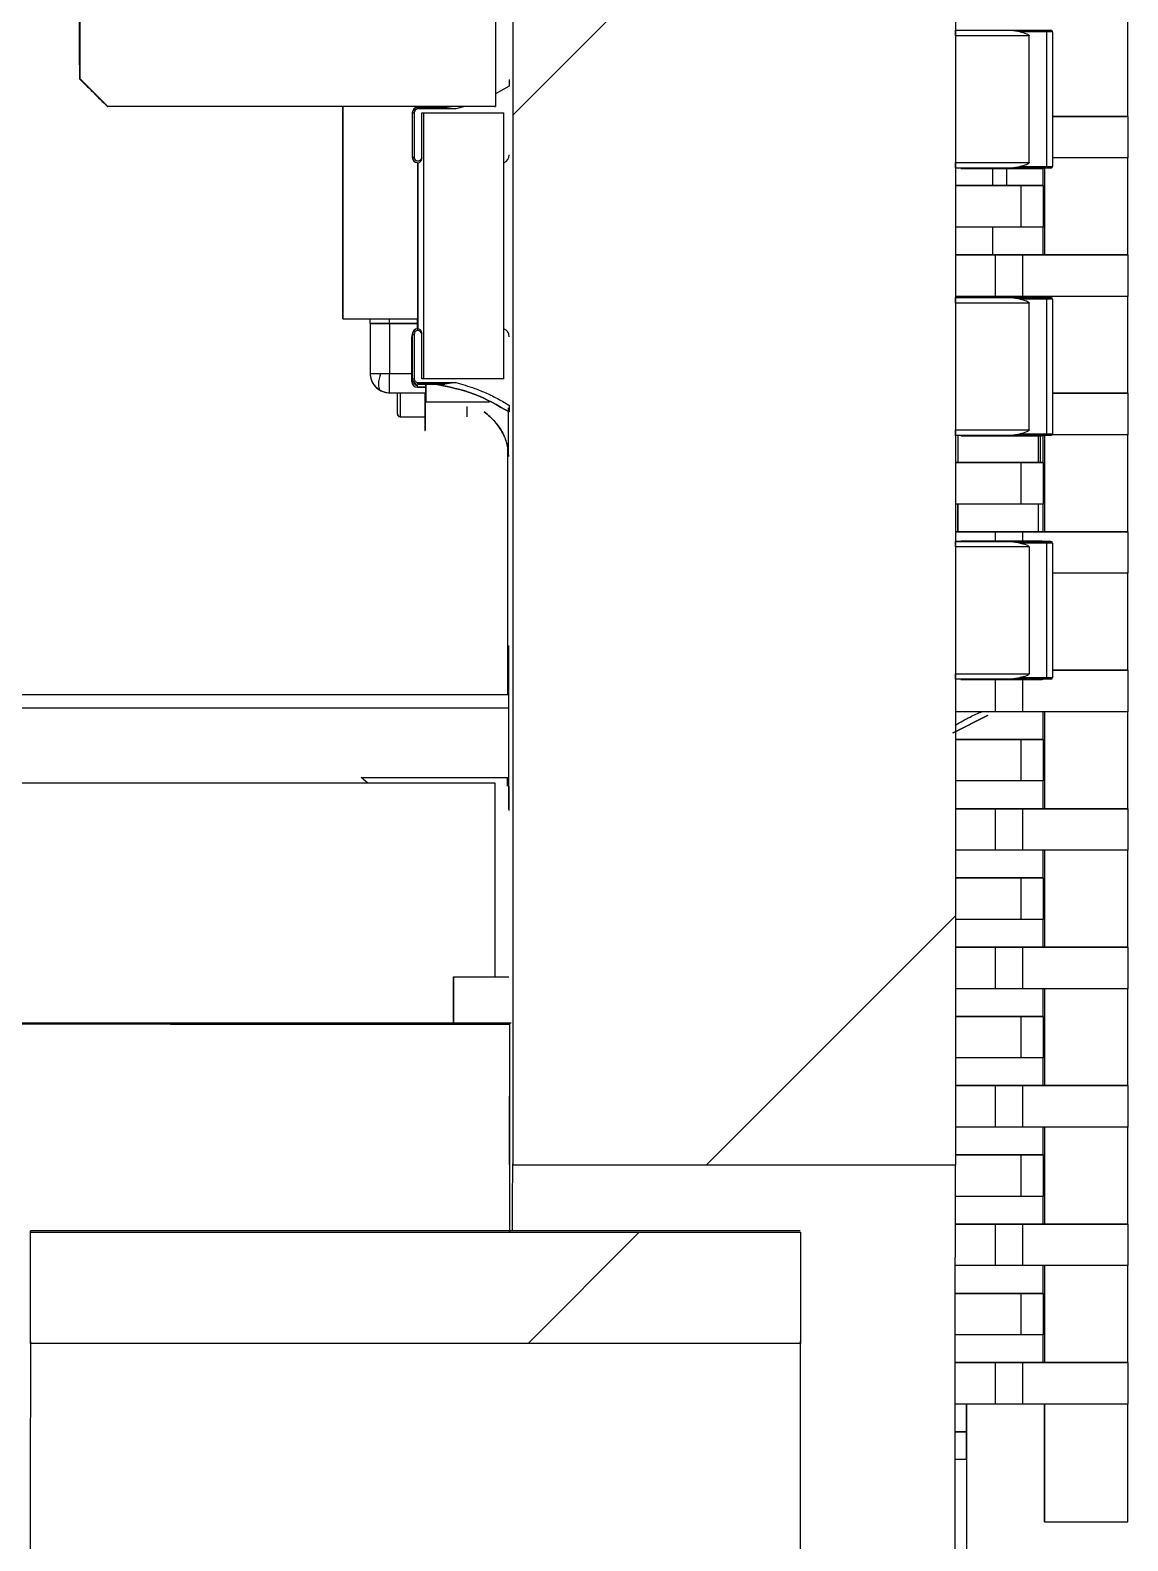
# Model space of a CAD drawing. Header units: millimetres. Extents: x -1 to 366, y 0 to 340.
# Drawn here: x 152.03 to 155.99, y 247.76 to 253.22 of the extents above; entities that cross this region are included whole.
import ezdxf

# ---------------------------------------------------------------- set-up
doc = ezdxf.new("R2010")
doc.units = ezdxf.units.MM
pattern_1 = [(45, (-418.589, -72.4933), (-2.245064, 2.245064), [])]

msp = doc.modelspace()

# ---------------------------------------------------------------- hatches: boundary and pattern name
at = {"linetype": 'Continuous', "lineweight": 18}
h = msp.add_hatch(dxfattribs=at)
h.set_pattern_fill('ANSI31', style=0)
h.set_pattern_definition(pattern_1)
edge = h.paths.add_edge_path(flags=0)
edge.add_line((155.3696, 249.1175), (155.3696, 265.6272))
edge.add_ellipse((-0.1292, 267.3724), major_axis=(-2090.9818, 0), ratio=0.000836927, start_angle=94.2208639, end_angle=94.2648177, ccw=False)
edge.add_line((153.7699, 265.6271), (153.7699, 249.1176))
edge.add_ellipse((-0.1292, 247.3724), major_axis=(-2090.9818, 0), ratio=0.000836927, start_angle=265.7351823, end_angle=265.7791361, ccw=False)
h = msp.add_hatch(dxfattribs=at)
h.set_pattern_fill('ANSI31', style=0)
h.set_pattern_definition(pattern_1)
h.paths.add_polyline_path([(153.7071, 261.8406), (152.3071, 261.8406), (152.2071, 261.7406), (152.2071, 261.3406), (153.4071, 261.3406), (153.4071, 260.1406), (152.2071, 260.1406), (152.2071, 254.6406), (153.4071, 254.6406), (153.4071, 253.4406), (152.2071, 253.4406), (152.2071, 253.0406), (152.3071, 252.9406), (153.7071, 252.9406)], flags=0)
h = msp.add_hatch(dxfattribs=at)
h.set_pattern_fill('ANSI31', style=0)
h.set_pattern_definition(pattern_1)
edge = h.paths.add_edge_path(flags=0)
edge.add_line((152.028, 248.8756), (152.028, 248.474))
edge.add_spline(control_points=[(152.028, 248.474), (152.3081, 248.4739), (152.5882, 248.4739), (152.8683, 248.4739), (153.1484, 248.4739), (153.4286, 248.4738), (153.7087, 248.4738), (154.0754, 248.4738), (154.442, 248.4737), (154.8087, 248.4737)], knot_values=[0, 0, 0, 0, 0.00084, 0.00084, 0.00084, 0.001681, 0.001681, 0.001681, 0.002781, 0.002781, 0.002781, 0.002781], weights=[1, 1, 1, 1, 1, 1, 1, 1, 1, 1], degree=3, periodic=0)
edge.add_line((154.8087, 248.4737), (154.8087, 248.8754))
edge.add_spline(control_points=[(154.8087, 248.8754), (154.3818, 248.8755), (153.9549, 248.8755), (153.528, 248.8755), (153.278, 248.8755), (153.028, 248.8756), (152.778, 248.8756), (152.528, 248.8756), (152.278, 248.8756), (152.028, 248.8756)], knot_values=[0, 0, 0, 0, 0.001281, 0.001281, 0.001281, 0.002031, 0.002031, 0.002031, 0.002781, 0.002781, 0.002781, 0.002781], weights=[1, 1, 1, 1, 1, 1, 1, 1, 1, 1], degree=3, periodic=0)
h = msp.add_hatch(dxfattribs=at)
h.set_pattern_fill('ANSI31', style=0)
h.set_pattern_definition(pattern_1)
edge = h.paths.add_edge_path(flags=0)
edge.add_line((242.6483, 229.8011), (242.6574, 230.8011))
edge.add_arc((241.6575, 230.8102), 1, 359.4791, 449.4791)
edge.add_line((241.6665, 231.8101), (161.3305, 232.5405))
edge.add_arc((161.4214, 242.54), 10, 209.47532, 269.47914, ccw=False)
edge.add_line((152.7157, 237.6196), (142.9149, 237.6196))
edge.add_arc((142.9149, 247.6196), 10, 237.60016, 270, ccw=False)
edge.add_line((137.5566, 239.1763), (131.5378, 242.9959))
edge.add_arc((136.896, 251.4392), 10, 201.98008, 237.60016, ccw=False)
edge.add_arc((126.6956, 247.3221), 1, 21.9801, 90)
edge.add_line((126.6956, 248.3221), (126.135, 248.3221))
edge.add_arc((126.135, 247.3221), 1, 90, 180)
edge.add_line((125.135, 247.3221), (125.135, 244.0592))
edge.add_line((125.135, 244.0592), (152.6157, 226.6196))
edge.add_line((152.6157, 226.6196), (152.643, 229.6193))
edge.add_line((152.643, 229.6193), (241.6393, 228.8102))
edge.add_arc((241.6484, 229.8102), 1, 269.4791, 359.4791)

# ---------------------------------------------------------------- linework, layer by layer
at = {"color": 7, "linetype": 'Continuous', "lineweight": 25}
for p, q in [((153.7699, 265.6271), (153.7699, 249.1176)), ((155.3696, 265.6272), (155.3696, 249.1175)), ((153.7071, 261.8406), (153.7071, 252.9406)), ((152.2049, 253.0906), (152.2049, 253.4656)), ((152.2071, 253.0406), (152.2071, 253.4406)), ((155.9912, 252.9046), (155.9912, 253.2546)), ((155.6018, 253.2096), (155.5631, 253.2156)), ((155.5631, 253.2156), (155.6995, 253.2156)), ((155.6995, 253.2096), (155.6018, 253.2096)), ((155.6995, 253.2156), (155.7135, 253.2156)), ((155.6995, 252.7236), (155.6995, 253.2096)), ((155.7195, 253.2096), (155.6995, 253.2096)), ((155.7195, 253.2096), (155.7195, 252.7236)), ((155.6357, 252.7376), (155.6357, 253.1956)), ((152.2049, 253.0406), (152.2071, 253.0406)), ((152.2071, 253.0406), (152.3071, 252.9406)), ((153.7573, 253.0135), (153.7071, 252.9858)), ((153.4051, 252.9406), (152.3051, 252.9406)), ((152.3051, 252.9406), (152.3071, 252.9406)), ((153.7071, 252.9406), (152.3071, 252.9406)), ((153.1559, 252.9406), (153.1559, 252.1735)), ((153.1566, 252.1735), (153.1566, 252.9406)), ((153.7051, 252.9406), (153.4051, 252.9406)), ((153.4051, 252.9406), (153.4051, 252.9406)), ((153.4269, 252.9373), (153.4273, 252.9373)), ((153.4273, 252.9373), (153.525, 252.9373)), ((153.5637, 252.9313), (153.4273, 252.9313)), ((153.4566, 252.9373), (153.4566, 252.9406)), ((153.4566, 252.9373), (153.4566, 252.9406)), ((153.525, 252.9373), (153.5637, 252.9313)), ((153.5963, 252.9406), (153.5637, 252.9313)), ((153.7051, 252.9406), (153.7071, 252.9406)), ((153.4069, 252.9173), (153.4069, 252.7573)), ((153.4073, 252.9173), (153.4069, 252.9173)), ((153.4073, 252.7573), (153.4073, 252.9173)), ((153.4073, 252.9173), (153.4133, 252.9173)), ((153.4133, 252.9173), (153.4133, 252.7573)), ((153.441, 252.7546), (153.441, 252.9173)), ((153.441, 252.9173), (153.4473, 252.9173)), ((153.4473, 252.9173), (153.4473, 251.9573)), ((153.4473, 252.9173), (153.7373, 252.9173)), ((153.7373, 251.9573), (153.7373, 252.9173)), ((155.9914, 252.9046), (155.7195, 252.9046)), ((155.7195, 252.9046), (155.9913, 252.9046)), ((155.9914, 252.9046), (155.9913, 252.9046)), ((155.9914, 252.9046), (155.9914, 252.7546)), ((153.4069, 252.7573), (153.4073, 252.7573)), ((153.4073, 252.7573), (153.4133, 252.7573)), ((153.4269, 252.7373), (153.4269, 252.7373)), ((153.4273, 252.7373), (153.4269, 252.7373)), ((153.4269, 252.7373), (153.4269, 252.1373)), ((153.4273, 252.7373), (153.4273, 252.7373)), ((153.4273, 252.1373), (153.4273, 252.7373)), ((155.3895, 252.7166), (155.3887, 252.7166)), ((155.3895, 252.7166), (155.6795, 252.7166)), ((155.504, 252.6546), (155.504, 252.7166)), ((155.5529, 252.7166), (155.5529, 252.6546)), ((155.5543, 252.6546), (155.5543, 252.7166)), ((155.5631, 252.7176), (155.6018, 252.7236)), ((155.6995, 252.7176), (155.5631, 252.7176)), ((155.6018, 252.7236), (155.6995, 252.7236)), ((155.6851, 252.7174), (155.6851, 252.6546)), ((155.7128, 252.7176), (155.6857, 252.7176)), ((155.6912, 252.7176), (155.6912, 252.4046)), ((155.6995, 252.7236), (155.7195, 252.7236)), ((155.7135, 252.7176), (155.6995, 252.7176)), ((155.9914, 252.7546), (155.7195, 252.7546)), ((155.9912, 252.4046), (155.9912, 252.7546)), ((155.6053, 252.6546), (155.3696, 252.6546)), ((155.3696, 252.6546), (155.5046, 252.6546)), ((155.5046, 252.6546), (155.505, 252.6546)), ((155.505, 252.6546), (155.6051, 252.6546)), ((155.6051, 252.6546), (155.6851, 252.6546)), ((155.6053, 252.6546), (155.6053, 252.5046)), ((155.6853, 252.6546), (155.6053, 252.6546)), ((155.6851, 252.6546), (155.6853, 252.6546)), ((155.6853, 252.6546), (155.6853, 252.5046)), ((155.6053, 252.5046), (155.3696, 252.5046)), ((155.504, 252.4046), (155.504, 252.5046)), ((155.6853, 252.5046), (155.6053, 252.5046)), ((155.6851, 252.5046), (155.6851, 252.4046)), ((155.5119, 252.4046), (155.3696, 252.4046)), ((155.3696, 252.4046), (155.6113, 252.4046)), ((155.6114, 252.4046), (155.5115, 252.4046)), ((155.5115, 252.4046), (155.5119, 252.4046)), ((155.5119, 252.4046), (155.5119, 252.2546)), ((155.6113, 252.4046), (155.9913, 252.4046)), ((155.9914, 252.4046), (155.6114, 252.4046)), ((155.6114, 252.4046), (155.6114, 252.2546)), ((155.9914, 252.4046), (155.9913, 252.4046)), ((155.9914, 252.4046), (155.9914, 252.2546)), ((155.5119, 252.2546), (155.3696, 252.2546)), ((155.3893, 252.2504), (155.3696, 252.2504)), ((155.3893, 252.2514), (155.3887, 252.2514)), ((155.3887, 252.2514), (155.6787, 252.2514)), ((155.3887, 252.2504), (155.3887, 252.2514)), ((155.3893, 252.2504), (155.3893, 252.2514)), ((155.3898, 252.2514), (155.3893, 252.2514)), ((155.3898, 252.2504), (155.3893, 252.2504)), ((155.3898, 252.2504), (155.3898, 252.2514)), ((155.6795, 252.2514), (155.3898, 252.2514)), ((155.6857, 252.2504), (155.3898, 252.2504)), ((155.504, 252.2514), (155.504, 252.2546)), ((155.6114, 252.2546), (155.5115, 252.2546)), ((155.6018, 252.2444), (155.5631, 252.2504)), ((155.5631, 252.2504), (155.6995, 252.2504)), ((155.6995, 252.2444), (155.6018, 252.2444)), ((155.9914, 252.2546), (155.6114, 252.2546)), ((155.6357, 251.7724), (155.6357, 252.2304)), ((155.6795, 252.2514), (155.6787, 252.2514)), ((155.6851, 252.2546), (155.6851, 252.2506)), ((155.7133, 252.2504), (155.6856, 252.2504)), ((155.6857, 252.2504), (155.7128, 252.2504)), ((155.6987, 252.2504), (155.6857, 252.2504)), ((155.6912, 252.2546), (155.6912, 252.2504)), ((155.7127, 252.2504), (155.6987, 252.2504)), ((155.6995, 252.2504), (155.7135, 252.2504)), ((155.6995, 251.7584), (155.6995, 252.2444)), ((155.7195, 252.2444), (155.6995, 252.2444)), ((155.7135, 252.2504), (155.7133, 252.2504)), ((155.7195, 252.2444), (155.7195, 251.7584)), ((155.9912, 251.9046), (155.9912, 252.2546)), ((153.1559, 252.1735), (153.1566, 252.1735)), ((153.1566, 252.1735), (153.4269, 252.1735)), ((153.2545, 252.1566), (153.2545, 252.1735)), ((153.2548, 252.1566), (153.2548, 252.1735)), ((153.3249, 252.1566), (153.3249, 252.1735)), ((153.4253, 252.1735), (153.4253, 252.1372)), ((153.4257, 252.1372), (153.4257, 252.1735)), ((153.2545, 252.1566), (153.2545, 251.9766)), ((153.2545, 252.1566), (153.2548, 252.1566)), ((153.2548, 252.1566), (153.2545, 252.1566)), ((153.2548, 252.1566), (153.2548, 251.9766)), ((153.2548, 252.1566), (153.3249, 252.1566)), ((153.3249, 252.1566), (153.2548, 252.1566)), ((153.3249, 252.1566), (153.3249, 251.9766)), ((153.3249, 252.1566), (153.4253, 252.1566)), ((153.4253, 252.1566), (153.3249, 252.1566)), ((153.4069, 252.1173), (153.4069, 251.9573)), ((153.4073, 252.1173), (153.4069, 252.1173)), ((153.4073, 251.9573), (153.4073, 252.1173)), ((153.4073, 252.1173), (153.4133, 252.1173)), ((153.4133, 252.1173), (153.4133, 251.9573)), ((153.4269, 252.1373), (153.4269, 252.1373)), ((153.4273, 252.1373), (153.4269, 252.1373)), ((153.4273, 252.1373), (153.4273, 252.1373)), ((153.441, 251.9573), (153.441, 252.1199)), ((153.4053, 252.1069), (153.4053, 251.9469)), ((153.4057, 252.1069), (153.4053, 252.1069)), ((153.4057, 251.9469), (153.4057, 252.1069)), ((153.4057, 252.1069), (153.4069, 252.1069)), ((153.2545, 251.9766), (153.2548, 251.9766)), ((153.2548, 251.9766), (153.2936, 251.9766)), ((153.2936, 251.9766), (153.3249, 251.9766)), ((153.3249, 251.9766), (153.4053, 251.9766)), ((153.4053, 251.9469), (153.4057, 251.9469)), ((153.4069, 251.9573), (153.4073, 251.9573)), ((153.4073, 251.9573), (153.4133, 251.9573)), ((153.7373, 251.9573), (153.441, 251.9573)), ((153.4473, 251.9573), (153.441, 251.9573)), ((153.7373, 251.9573), (153.4473, 251.9573)), ((153.7373, 251.9573), (153.7373, 251.9573)), ((153.3245, 251.9066), (153.3248, 251.9066)), ((153.3248, 251.9066), (153.4558, 251.9066)), ((153.4253, 251.9269), (153.4558, 251.9269)), ((153.4257, 251.9269), (153.4253, 251.9269)), ((153.4558, 251.9269), (153.4257, 251.9269)), ((153.4269, 251.9373), (153.5246, 251.9373)), ((153.4273, 251.9373), (153.4269, 251.9373)), ((153.4273, 251.9433), (153.5637, 251.9433)), ((153.525, 251.9373), (153.4273, 251.9373)), ((153.454, 251.8698), (153.454, 251.9066)), ((153.4546, 251.9049), (153.4547, 251.9049)), ((153.4558, 251.9373), (153.4558, 251.8735)), ((153.4565, 251.8735), (153.4565, 251.9373)), ((153.4566, 251.8735), (153.4566, 251.9373)), ((153.4566, 251.8735), (153.4566, 251.9373)), ((153.491, 251.9373), (153.4906, 251.9373)), ((153.5637, 251.9433), (153.525, 251.9373)), ((155.9914, 251.9046), (155.7195, 251.9046)), ((155.7195, 251.9046), (155.9913, 251.9046)), ((155.9914, 251.9046), (155.9913, 251.9046)), ((155.9914, 251.9046), (155.9914, 251.7546)), ((153.4558, 251.8735), (153.4561, 251.8735)), ((153.4561, 251.8735), (153.4562, 251.8735)), ((153.4562, 251.8735), (153.4563, 251.8735)), ((153.4563, 251.8735), (153.4565, 251.8735)), ((153.4565, 251.8735), (153.4566, 251.8735)), ((153.4566, 251.8735), (153.6854, 251.8735)), ((153.604, 251.8564), (153.604, 251.843)), ((153.3539, 251.8298), (153.3528, 251.8298)), ((153.3639, 251.8198), (153.3628, 251.8198)), ((153.3639, 251.8198), (153.4539, 251.8198)), ((153.6039, 251.8198), (153.6039, 251.8198)), ((153.4527, 251.7698), (153.4539, 251.7698)), ((155.3791, 251.6546), (155.3791, 251.7524)), ((155.3791, 251.6546), (155.3791, 251.7524)), ((155.3895, 251.7514), (155.3887, 251.7514)), ((155.3895, 251.7514), (155.6795, 251.7514)), ((155.5631, 251.7524), (155.6018, 251.7584)), ((155.6995, 251.7524), (155.5631, 251.7524)), ((155.6018, 251.7584), (155.6995, 251.7584)), ((155.6691, 251.6546), (155.6691, 251.7514)), ((155.6753, 251.7514), (155.6753, 251.6546)), ((155.6851, 251.7522), (155.6851, 251.6546)), ((155.7128, 251.7524), (155.6857, 251.7524)), ((155.6912, 251.7524), (155.6912, 251.4046)), ((155.6995, 251.7584), (155.7195, 251.7584)), ((155.7135, 251.7524), (155.6995, 251.7524)), ((155.9914, 251.7546), (155.7181, 251.7546)), ((155.9912, 251.4046), (155.9912, 251.7546)), ((153.751, 251.7061), (153.751, 250.8171)), ((155.6053, 251.6546), (155.3696, 251.6546)), ((155.3696, 251.6546), (155.5046, 251.6546)), ((155.5046, 251.6546), (155.505, 251.6546)), ((155.505, 251.6546), (155.6051, 251.6546)), ((155.6051, 251.6546), (155.6851, 251.6546)), ((155.6053, 251.6546), (155.6053, 251.5046)), ((155.6853, 251.6546), (155.6053, 251.6546)), ((155.6851, 251.6546), (155.6853, 251.6546)), ((155.6853, 251.6546), (155.6853, 251.5046)), ((155.6053, 251.5046), (155.3696, 251.5046)), ((155.3779, 251.4046), (155.3779, 251.5046)), ((155.3783, 251.4046), (155.3783, 251.5046)), ((155.3786, 251.4046), (155.3786, 251.5046)), ((155.3791, 251.4046), (155.3791, 251.5046)), ((155.6853, 251.5046), (155.6053, 251.5046)), ((155.6691, 251.4046), (155.6691, 251.5046)), ((155.6851, 251.5046), (155.6851, 251.4046)), ((155.5119, 251.4046), (155.3696, 251.4046)), ((155.3696, 251.4046), (155.6113, 251.4046)), ((155.6114, 251.4046), (155.5115, 251.4046)), ((155.5115, 251.4046), (155.5119, 251.4046)), ((155.5119, 251.4046), (155.5119, 251.3708)), ((155.6113, 251.4046), (155.9913, 251.4046)), ((155.9914, 251.4046), (155.6114, 251.4046)), ((155.6114, 251.4046), (155.6114, 251.3708)), ((155.9914, 251.4046), (155.9913, 251.4046)), ((155.9914, 251.4046), (155.9914, 251.2546)), ((155.3893, 251.3698), (155.3696, 251.3698)), ((155.3887, 251.3698), (155.3887, 251.3708)), ((155.3887, 251.3708), (155.3895, 251.3708)), ((155.3887, 251.3708), (155.6787, 251.3708)), ((155.3895, 251.3698), (155.3893, 251.3698)), ((155.3895, 251.3698), (155.3895, 251.3708)), ((155.6795, 251.3708), (155.3895, 251.3708)), ((155.6857, 251.3698), (155.3895, 251.3698)), ((155.6018, 251.3638), (155.5631, 251.3698)), ((155.5631, 251.3698), (155.6995, 251.3698)), ((155.6995, 251.3638), (155.6018, 251.3638)), ((155.6357, 251.3498), (155.6357, 250.8918)), ((155.6795, 251.3708), (155.6787, 251.3708)), ((155.7133, 251.3698), (155.6856, 251.3698)), ((155.6857, 251.3698), (155.6988, 251.3698)), ((155.6986, 251.3698), (155.6857, 251.3698)), ((155.7127, 251.3698), (155.6986, 251.3698)), ((155.6988, 251.3698), (155.7128, 251.3698)), ((155.6995, 251.3698), (155.7135, 251.3698)), ((155.6995, 250.8778), (155.6995, 251.3638)), ((155.7195, 251.3638), (155.6995, 251.3638)), ((155.7135, 251.3698), (155.7133, 251.3698)), ((155.7195, 251.3638), (155.7195, 250.8778)), ((155.9914, 251.2546), (155.7195, 251.2546)), ((155.9912, 250.9046), (155.9912, 251.2546)), ((153.7516, 250.9924), (153.7522, 250.9924)), ((153.755, 250.9924), (153.7558, 250.9924)), ((155.3888, 250.8708), (155.3895, 250.8708)), ((155.3895, 250.8708), (155.6795, 250.8708)), ((155.5119, 250.8708), (155.5119, 250.7546)), ((155.5631, 250.8718), (155.6018, 250.8778)), ((155.6995, 250.8718), (155.5631, 250.8718)), ((155.6018, 250.8778), (155.6995, 250.8778)), ((155.6114, 250.8708), (155.6114, 250.7546)), ((155.7128, 250.8718), (155.685, 250.8718)), ((155.6995, 250.8778), (155.7195, 250.8778)), ((155.7135, 250.8718), (155.6995, 250.8718)), ((155.9914, 250.9046), (155.7195, 250.9046)), ((155.7195, 250.9046), (155.9913, 250.9046)), ((155.9914, 250.9046), (155.9913, 250.9046)), ((155.9914, 250.9046), (155.9914, 250.7546)), ((151.9058, 250.8171), (153.756, 250.8171)), ((152.4471, 250.8171), (152.4465, 250.8171)), ((153.756, 250.7671), (151.9059, 250.7671)), ((155.5119, 250.7546), (155.3696, 250.7546)), ((155.6114, 250.7546), (155.5115, 250.7546)), ((155.9914, 250.7546), (155.6114, 250.7546)), ((155.6851, 250.7546), (155.6851, 250.6546)), ((155.6912, 250.7546), (155.6912, 250.4046)), ((155.9912, 250.4046), (155.9912, 250.7546)), ((155.4853, 250.7415), (155.3583, 250.6772)), ((155.486, 250.7415), (155.359, 250.6772)), ((155.6053, 250.6546), (155.3696, 250.6546)), ((155.3696, 250.6546), (155.5046, 250.6546)), ((155.5046, 250.6546), (155.505, 250.6546)), ((155.505, 250.6546), (155.6051, 250.6546)), ((155.6051, 250.6546), (155.6851, 250.6546)), ((155.6853, 250.6546), (155.6053, 250.6546)), ((155.6053, 250.6546), (155.6053, 250.5046)), ((155.6851, 250.6546), (155.6853, 250.6546)), ((155.6853, 250.6546), (155.6853, 250.5046)), ((153.7059, 250.4971), (151.8559, 250.4971)), ((153.2219, 250.5171), (153.7559, 250.5171)), ((153.2467, 250.4971), (153.2219, 250.5171)), ((153.7059, 249.7971), (153.7059, 250.4971)), ((153.751, 250.5171), (153.751, 250.4859)), ((153.7514, 250.4859), (153.7513, 250.5171)), ((153.7559, 250.4859), (153.7559, 250.4794)), ((153.7559, 250.4794), (153.7559, 250.4026)), ((153.7559, 250.4794), (153.756, 250.4794)), ((153.7559, 250.4794), (153.7559, 250.3979)), ((155.6053, 250.5046), (155.3696, 250.5046)), ((155.6853, 250.5046), (155.6053, 250.5046)), ((155.6851, 250.5046), (155.6851, 250.4046)), ((155.5119, 250.4046), (155.3696, 250.4046)), ((155.3696, 250.4046), (155.6113, 250.4046)), ((155.6114, 250.4046), (155.5115, 250.4046)), ((155.5115, 250.4046), (155.5119, 250.4046)), ((155.5119, 250.4046), (155.5119, 250.2546)), ((155.6113, 250.4046), (155.9913, 250.4046)), ((155.9914, 250.4046), (155.6114, 250.4046)), ((155.6114, 250.4046), (155.6114, 250.2546)), ((155.9914, 250.4046), (155.9913, 250.4046)), ((155.9914, 250.4046), (155.9914, 250.2546)), ((155.5119, 250.2546), (155.3696, 250.2546)), ((155.6114, 250.2546), (155.5115, 250.2546)), ((155.9914, 250.2546), (155.6114, 250.2546)), ((155.6851, 250.2546), (155.6851, 250.1546)), ((155.6912, 250.2546), (155.6912, 249.9046)), ((155.9912, 249.9046), (155.9912, 250.2546)), ((155.6053, 250.1546), (155.3696, 250.1546)), ((155.3696, 250.1546), (155.5046, 250.1546)), ((155.5046, 250.1546), (155.505, 250.1546)), ((155.505, 250.1546), (155.6051, 250.1546)), ((155.6051, 250.1546), (155.6851, 250.1546)), ((155.6853, 250.1546), (155.6053, 250.1546)), ((155.6053, 250.1546), (155.6053, 250.0046)), ((155.6851, 250.1546), (155.6853, 250.1546)), ((155.6853, 250.1546), (155.6853, 250.0046)), ((155.6053, 250.0046), (155.3696, 250.0046)), ((155.6853, 250.0046), (155.6053, 250.0046)), ((155.6851, 250.0046), (155.6851, 249.9046)), ((155.5119, 249.9046), (155.3696, 249.9046)), ((155.3696, 249.9046), (155.6113, 249.9046)), ((155.6114, 249.9046), (155.5115, 249.9046)), ((155.5115, 249.9046), (155.5119, 249.9046)), ((155.5119, 249.9046), (155.5119, 249.7546)), ((155.6113, 249.9046), (155.9913, 249.9046)), ((155.9914, 249.9046), (155.6114, 249.9046)), ((155.6114, 249.9046), (155.6114, 249.7546)), ((155.9914, 249.9046), (155.9913, 249.9046)), ((155.9914, 249.9046), (155.9914, 249.7546)), ((153.5559, 249.6271), (153.5559, 249.7971)), ((153.5559, 249.7971), (153.5561, 249.7971)), ((153.5561, 249.7971), (153.5561, 249.6271)), ((153.5561, 249.7971), (153.7561, 249.7971)), ((155.5119, 249.7546), (155.3696, 249.7546)), ((155.6114, 249.7546), (155.5115, 249.7546)), ((155.9914, 249.7546), (155.6114, 249.7546)), ((155.6851, 249.7546), (155.6851, 249.6546)), ((155.6912, 249.7546), (155.6912, 249.4046)), ((155.9912, 249.4046), (155.9912, 249.7546)), ((155.6053, 249.6546), (155.3696, 249.6546)), ((155.3696, 249.6546), (155.5046, 249.6546)), ((155.5046, 249.6546), (155.505, 249.6546)), ((155.505, 249.6546), (155.6051, 249.6546)), ((155.6051, 249.6546), (155.6851, 249.6546)), ((155.6053, 249.6546), (155.6053, 249.5046)), ((155.6853, 249.6546), (155.6053, 249.6546)), ((155.6851, 249.6546), (155.6853, 249.6546)), ((155.6853, 249.6546), (155.6853, 249.5046)), ((153.7636, 249.6302), (151.3032, 249.6302)), ((153.7585, 249.6271), (153.7585, 248.8756)), ((155.6053, 249.5046), (155.3696, 249.5046)), ((155.6853, 249.5046), (155.6053, 249.5046)), ((155.6851, 249.5046), (155.6851, 249.4046)), ((155.5119, 249.4046), (155.3696, 249.4046)), ((155.3696, 249.4046), (155.6113, 249.4046)), ((155.6114, 249.4046), (155.5115, 249.4046)), ((155.5115, 249.4046), (155.5119, 249.4046)), ((155.5119, 249.4046), (155.5119, 249.2546)), ((155.6113, 249.4046), (155.9913, 249.4046)), ((155.9914, 249.4046), (155.6114, 249.4046)), ((155.6114, 249.4046), (155.6114, 249.2546)), ((155.9914, 249.4046), (155.9913, 249.4046)), ((155.9914, 249.4046), (155.9914, 249.2546)), ((155.5119, 249.2546), (155.3696, 249.2546)), ((155.6114, 249.2546), (155.5115, 249.2546)), ((155.9914, 249.2546), (155.6114, 249.2546)), ((155.6851, 249.2546), (155.6851, 249.1546)), ((155.6912, 249.2546), (155.6912, 248.9046)), ((155.9912, 248.9046), (155.9912, 249.2546)), ((155.6053, 249.1546), (155.3696, 249.1546)), ((155.3696, 249.1546), (155.5046, 249.1546)), ((155.5046, 249.1546), (155.505, 249.1546)), ((155.505, 249.1546), (155.6051, 249.1546)), ((155.6051, 249.1546), (155.6851, 249.1546)), ((155.6053, 249.1546), (155.6053, 249.0046)), ((155.6853, 249.1546), (155.6053, 249.1546)), ((155.6851, 249.1546), (155.6853, 249.1546)), ((155.6853, 249.1546), (155.6853, 249.0046)), ((155.6053, 249.0046), (155.369, 249.0046)), ((155.6853, 249.0046), (155.6053, 249.0046)), ((155.6851, 249.0046), (155.6851, 248.9046)), ((155.5119, 248.9046), (155.3688, 248.9046)), ((155.3688, 248.9046), (155.6113, 248.9046)), ((155.6114, 248.9046), (155.5115, 248.9046)), ((155.5115, 248.9046), (155.5119, 248.9046)), ((155.5119, 248.9046), (155.5119, 248.7546)), ((155.6113, 248.9046), (155.9913, 248.9046)), ((155.9914, 248.9046), (155.6114, 248.9046)), ((155.6114, 248.9046), (155.6114, 248.7546)), ((155.9914, 248.9046), (155.9913, 248.9046)), ((155.9914, 248.9046), (155.9914, 248.7546)), ((153.7584, 248.8802), (152.0279, 248.8802)), ((152.028, 248.474), (152.028, 248.8756)), ((154.4134, 248.8802), (153.7531, 248.8802)), ((154.8086, 248.8802), (153.7585, 248.8802)), ((154.8087, 248.8754), (154.8087, 248.4737)), ((155.5119, 248.7546), (155.3686, 248.7546)), ((155.6114, 248.7546), (155.5115, 248.7546)), ((155.9914, 248.7546), (155.6114, 248.7546)), ((155.6851, 248.7546), (155.6851, 248.6546)), ((155.6912, 248.7546), (155.6912, 248.4046)), ((155.9912, 248.4046), (155.9912, 248.7546)), ((155.6053, 248.6546), (155.3685, 248.6546)), ((155.3685, 248.6546), (155.5046, 248.6546)), ((155.5046, 248.6546), (155.505, 248.6546)), ((155.505, 248.6546), (155.6051, 248.6546)), ((155.6051, 248.6546), (155.6851, 248.6546)), ((155.6853, 248.6546), (155.6053, 248.6546)), ((155.6053, 248.6546), (155.6053, 248.5046)), ((155.6851, 248.6546), (155.6853, 248.6546)), ((155.6853, 248.6546), (155.6853, 248.5046)), ((155.6053, 248.5046), (155.3684, 248.5046)), ((155.6853, 248.5046), (155.6053, 248.5046)), ((155.6851, 248.5046), (155.6851, 248.4046)), ((155.5119, 248.4046), (155.3683, 248.4046)), ((155.3683, 248.4046), (155.6113, 248.4046)), ((155.6114, 248.4046), (155.5115, 248.4046)), ((155.5115, 248.4046), (155.5119, 248.4046)), ((155.5119, 248.4046), (155.5119, 248.2546)), ((155.6113, 248.4046), (155.9913, 248.4046)), ((155.9914, 248.4046), (155.6114, 248.4046)), ((155.6114, 248.4046), (155.6114, 248.2546)), ((155.9914, 248.4046), (155.9913, 248.4046)), ((155.9914, 248.4046), (155.9914, 248.2546)), ((155.5119, 248.2546), (155.3682, 248.2546)), ((155.4081, 248.2546), (155.4081, 248.0546)), ((155.4106, 246.3796), (155.4106, 248.2546)), ((155.6114, 248.2546), (155.5115, 248.2546)), ((155.9914, 248.2546), (155.6114, 248.2546)), ((155.6906, 247.8296), (155.6906, 248.2546)), ((155.6912, 248.2546), (155.6912, 247.8296)), ((155.9912, 247.8296), (155.9912, 248.2546)), ((155.4081, 248.1546), (155.3682, 248.1546)), ((155.3682, 248.1546), (155.4081, 248.1546)), ((155.4095, 248.0546), (155.3682, 248.0546)), ((155.6912, 247.8296), (155.6906, 247.8296)), ((155.6912, 247.8296), (155.9912, 247.8296)), ((155.9916, 247.8296), (155.9912, 247.8296))]:
    msp.add_line(p, q, dxfattribs=at)
at = {"color": 7, "linetype": 'Continuous', "lineweight": 25, "flags": 128}
for points in [[(152.2049, 253.0906), (152.2049, 253.0842), (152.2049, 253.0779), (152.2049, 253.0716), (152.2049, 253.0653), (152.2049, 253.059), (152.2049, 253.0528), (152.2049, 253.0467), (152.2049, 253.0406)], [(153.4069, 252.1148), (153.4058, 252.1114), (153.4053, 252.1069)], [(153.4057, 252.1069), (153.4062, 252.1114), (153.4069, 252.1138)], [(153.3006, 251.9108), (153.3108, 251.9079), (153.3245, 251.9066)], [(153.4561, 251.8735), (153.4561, 251.9213), (153.4561, 251.9373)], [(153.4562, 251.8735), (153.4562, 251.9213), (153.4562, 251.9373)], [(153.4562, 251.9373), (153.4563, 251.9213), (153.4563, 251.8735)], [(153.4562, 251.8735), (153.4562, 251.9213), (153.4562, 251.9373)], [(153.4527, 251.8198), (153.4527, 251.8081), (153.4527, 251.7893), (153.4527, 251.7698)], [(151.3085, 249.6272), (152.5335, 249.6271), (153.7585, 249.6271)], [(153.7691, 248.8802), (153.7693, 248.9829), (153.7698, 249.1224)], [(155.3694, 245.6272), (155.369, 245.7154), (155.3685, 246.0678), (155.3682, 246.6282), (155.3681, 247.3073), (155.3681, 247.9967), (155.3685, 248.5866), (155.3689, 248.9829), (155.3694, 249.1175)], [(152.028, 248.8756), (152.778, 248.8756), (153.528, 248.8755), (154.8087, 248.8754)], [(153.7585, 248.8755), (154.0835, 248.8755), (154.4085, 248.8755)], [(154.8087, 248.4737), (153.7087, 248.4738), (152.8683, 248.4739), (152.028, 248.474)]]:
    msp.add_lwpolyline(points, dxfattribs=at)
at = {"color": 7, "linetype": 'Continuous', "lineweight": 25}
for centre, radius, start, end in [((153.9072, 253.2111), 1.7923, 359.952, 0.1439), ((155.7135, 253.2096), 0.006, 360, 90), ((153.4269, 252.9173), 0.02, 90, 180), ((153.4273, 252.9173), 0.02, 90, 180), ((153.4273, 252.9173), 0.014, 90, 180), ((151.6352, 252.9328), 1.7921, 359.952, 0.1439), ((153.7273, 252.7655), 0.03, 289.4712, 0), ((153.4269, 252.7573), 0.02, 180, 270.003), ((153.4273, 252.7573), 0.02, 180, 283.8904), ((153.4273, 252.7573), 0.014, 180, 349.2653), ((155.6795, 252.7366), 0.02, 270, 288.1949), ((153.9072, 252.7221), 1.7923, 359.8561, 0.048), ((155.7135, 252.7236), 0.006, 270, 360), ((155.6795, 252.2314), 0.02, 71.8051, 90), ((153.9072, 252.2459), 1.7923, 359.952, 0.1439), ((155.7135, 252.2444), 0.006, 360, 90), ((153.4269, 252.1173), 0.02, 90.003, 180), ((153.4273, 252.1173), 0.02, 90, 180), ((153.4273, 252.1173), 0.014, 90, 180), ((151.6352, 252.1328), 1.7921, 359.952, 0.1439), ((153.4273, 252.1173), 0.02, 76.1096, 90), ((153.4273, 252.1173), 0.014, 10.7347, 90), ((153.7273, 252.109), 0.03, 360, 70.5288), ((153.3245, 251.9766), 0.07, 180, 222.1512), ((153.3248, 251.9766), 0.07, 180, 216.2199), ((153.3985, 251.9317), 0.1142, 156.8165, 177.7286), ((132.4172, 251.9591), 20.9077, 359.85613, 0.04796), ((153.4253, 251.9469), 0.02, 180, 270), ((153.4257, 251.9469), 0.02, 180, 270), ((153.4269, 251.9573), 0.02, 180, 270), ((153.4273, 251.9573), 0.02, 180, 270), ((153.4273, 251.9573), 0.014, 180, 270), ((153.3248, 251.9766), 0.07, 216.2199, 243.4349), ((153.3245, 251.9766), 0.07, 228.42, 248.0122), ((153.3098, 251.933), 0.0255, 172.92, 223.4479), ((153.3248, 251.9766), 0.07, 243.4349, 256.5192), ((153.3248, 251.9766), 0.07, 256.5192, 270), ((126.2275, 251.8891), 27.1364, 359.8536, 0.03687), ((153.4257, 251.9469), 0.014, 192.6112, 270), ((151.6336, 251.9314), 1.7921, 359.8561, 0.048), ((151.6352, 251.9418), 1.7921, 359.8561, 0.048), ((126.3175, 251.8891), 27.1364, 359.8536, 0.03687), ((183.322, 251.7948), 29.8681, 179.85613, 180.04796), ((194.4045, 251.8039), 40.8006, 179.92634, 179.97774), ((190.4114, 251.8006), 36.8075, 179.93396, 179.97013), ((153.3628, 251.8298), 0.01, 180, 270), ((153.3639, 251.8298), 0.01, 180, 270), ((155.6795, 251.7714), 0.02, 270, 288.1949), ((153.9072, 251.7569), 1.7923, 359.8561, 0.048), ((155.7135, 251.7584), 0.006, 270, 360), ((155.6795, 251.3508), 0.02, 71.8051, 90), ((153.9072, 251.3653), 1.7923, 359.952, 0.1439), ((155.7135, 251.3638), 0.006, 360, 90), ((197.3259, 250.848), 43.5746, 179.81011, 180.04063), ((110.1779, 250.848), 43.5746, 359.95937, 0.18989), ((197.3293, 250.848), 43.5746, 179.81011, 180.04063), ((-11.1582, 250.6794), 164.9143, 359.903831, 0.108757), ((155.6795, 250.8908), 0.02, 270, 288.1949), ((153.9072, 250.8763), 1.7923, 359.8561, 0.048), ((155.7135, 250.8778), 0.006, 270, 360), ((153.6872, 249.1181), 0.0828, 359.6574, 2.9447), ((-193.1663, 247.3296), 348.5766, 359.880831, 0.119169)]:
    msp.add_arc(centre, radius, start, end, dxfattribs=at)
msp.add_ellipse((-0.1292, 247.3724), major_axis=(-2090.9818, 0), ratio=0.000837, start_param=4.637954, end_param=4.638721, dxfattribs=at)
for points, knots in [([(155.3696, 253.1956), (155.3696, 253.197), (155.3696, 253.1998), (155.3696, 253.2051), (155.3696, 253.2105), (155.3696, 253.2148), (155.3696, 253.2153), (155.3696, 253.2156)], [0, 0, 0, 0, 0.123451, 0.244498, 0.498338, 0.724178, 1, 1, 1, 1]), ([(155.3696, 253.2156), (155.3902, 253.2156), (155.4242, 253.2156), (155.4746, 253.2156), (155.5182, 253.2156), (155.5481, 253.2156), (155.5631, 253.2156)], [0, 0, 0, 0, 0.339816, 0.559693, 0.779723, 1, 1, 1, 1]), ([(155.6018, 253.2096), (155.6099, 253.2079), (155.6205, 253.2057), (155.631, 253.2006), (155.6344, 253.1978), (155.6353, 253.1963), (155.6357, 253.1956)], [0, 0, 0, 0, 0.654226, 0.859963, 0.93668, 1, 1, 1, 1]), ([(155.6357, 253.1956), (155.5884, 253.1956), (155.4942, 253.1956), (155.411, 253.1956), (155.3696, 253.1956)], [0, 0, 0, 0, 0.502412, 1, 1, 1, 1]), ([(152.2049, 253.0406), (152.218, 253.0276), (152.2429, 253.0026), (152.2753, 252.9703), (152.2953, 252.9503), (152.3039, 252.9417), (152.3047, 252.941), (152.3051, 252.9406)], [0, 0, 0, 0, 0.268108, 0.513995, 0.767389, 0.883606, 1, 1, 1, 1]), ([(153.7573, 253.0373), (153.7573, 253.0371), (153.7573, 253.0367), (153.7573, 253.0345), (153.7573, 253.0302), (153.7573, 253.0224), (153.7573, 253.0167), (153.7573, 253.0135)], [0, 0, 0, 0, 0.123451, 0.244498, 0.498338, 0.724178, 1, 1, 1, 1]), ([(153.4906, 252.9373), (153.4911, 252.9373), (153.492, 252.9373), (153.4954, 252.9373), (153.5059, 252.9373), (153.5165, 252.9373), (153.5246, 252.9373)], [0, 0, 0, 0, 0.063516, 0.140407, 0.346313, 1, 1, 1, 1]), ([(153.441, 252.7546), (153.4409, 252.7526), (153.4407, 252.7486), (153.4384, 252.7434), (153.4353, 252.7394), (153.4332, 252.7384), (153.4321, 252.7378)], [0, 0, 0, 0, 0.279444, 0.559078, 0.779696, 1, 1, 1, 1]), ([(155.3696, 252.7176), (155.3696, 252.718), (155.3696, 252.7186), (155.3696, 252.7219), (155.3696, 252.7254), (155.3696, 252.7289), (155.3696, 252.733), (155.3696, 252.736), (155.3696, 252.7376)], [0, 0, 0, 0, 0.251609, 0.497333, 0.617119, 0.736248, 0.861835, 1, 1, 1, 1]), ([(155.3696, 252.7376), (155.411, 252.7376), (155.4942, 252.7376), (155.5884, 252.7376), (155.6357, 252.7376)], [0, 0, 0, 0, 0.497588, 1, 1, 1, 1]), ([(155.5631, 252.7176), (155.54, 252.7176), (155.502, 252.7176), (155.4512, 252.7176), (155.4094, 252.7176), (155.3828, 252.7176), (155.3696, 252.7176)], [0, 0, 0, 0, 0.340318, 0.560123, 0.780037, 1, 1, 1, 1]), ([(155.6357, 252.7376), (155.6353, 252.7369), (155.6344, 252.7354), (155.631, 252.7326), (155.6204, 252.7275), (155.6099, 252.7253), (155.6018, 252.7236)], [0, 0, 0, 0, 0.063516, 0.140407, 0.346313, 1, 1, 1, 1]), ([(155.3696, 252.2304), (155.3696, 252.2318), (155.3696, 252.2346), (155.3696, 252.2399), (155.3696, 252.2454), (155.3696, 252.2496), (155.3696, 252.2501), (155.3696, 252.2504)], [0, 0, 0, 0, 0.123451, 0.244498, 0.498338, 0.724178, 1, 1, 1, 1]), ([(155.3696, 252.2504), (155.3902, 252.2504), (155.4242, 252.2504), (155.4746, 252.2504), (155.5182, 252.2504), (155.5481, 252.2504), (155.5631, 252.2504)], [0, 0, 0, 0, 0.339816, 0.559693, 0.779723, 1, 1, 1, 1]), ([(155.6357, 252.2304), (155.5884, 252.2304), (155.4942, 252.2304), (155.411, 252.2304), (155.3696, 252.2304)], [0, 0, 0, 0, 0.502412, 1, 1, 1, 1]), ([(155.6018, 252.2444), (155.6099, 252.2427), (155.6205, 252.2406), (155.631, 252.2354), (155.6344, 252.2326), (155.6353, 252.2311), (155.6357, 252.2304)], [0, 0, 0, 0, 0.654226, 0.859963, 0.93668, 1, 1, 1, 1]), ([(153.4321, 252.1367), (153.4334, 252.1359), (153.4362, 252.1344), (153.4402, 252.1282), (153.4407, 252.123), (153.441, 252.1199)], [0, 0, 0, 0, 0.278932, 0.559636, 1, 1, 1, 1]), ([(153.2685, 251.9354), (153.2687, 251.9351), (153.2715, 251.9297), (153.2795, 251.9225), (153.2876, 251.9177), (153.2912, 251.9155)], [0, 0, 0, 0, 0.028525, 0.574223, 1, 1, 1, 1]), ([(153.2912, 251.9155), (153.2932, 251.9144), (153.2974, 251.912), (153.3035, 251.9097), (153.3074, 251.9089), (153.3085, 251.9087)], [0, 0, 0, 0, 0.401968, 0.836467, 1, 1, 1, 1]), ([(153.3527, 251.9066), (153.3527, 251.8979), (153.3527, 251.8763), (153.3527, 251.851), (153.3528, 251.833), (153.3528, 251.8309), (153.3528, 251.8298)], [0, 0, 0, 0, 0.205065, 0.508202, 0.749027, 1, 1, 1, 1]), ([(153.3539, 251.8298), (153.3539, 251.8315), (153.3539, 251.8349), (153.3539, 251.8588), (153.3539, 251.8841), (153.3539, 251.9004), (153.3539, 251.9066)], [0, 0, 0, 0, 0.311354, 0.614197, 0.854791, 1, 1, 1, 1]), ([(153.5246, 251.9373), (153.5165, 251.9373), (153.5059, 251.9373), (153.4953, 251.9373), (153.4919, 251.9373), (153.491, 251.9373), (153.4906, 251.9373)], [0, 0, 0, 0, 0.654226, 0.859963, 0.93668, 1, 1, 1, 1]), ([(153.4906, 251.9373), (153.538, 251.9278), (153.6322, 251.909), (153.7155, 251.8611), (153.7569, 251.8373)], [0, 0, 0, 0, 0.502412, 1, 1, 1, 1]), ([(153.7573, 251.8373), (153.7158, 251.8611), (153.6326, 251.909), (153.5384, 251.9278), (153.491, 251.9373)], [0, 0, 0, 0, 0.4975883, 1, 1, 1, 1]), ([(153.491, 251.9373), (153.4914, 251.9373), (153.4923, 251.9373), (153.4957, 251.9373), (153.5063, 251.9373), (153.5169, 251.9373), (153.525, 251.9373)], [0, 0, 0, 0, 0.063516, 0.140407, 0.346313, 1, 1, 1, 1]), ([(153.5637, 251.9433), (153.5868, 251.9368), (153.6248, 251.9261), (153.6756, 251.9051), (153.7174, 251.8848), (153.744, 251.8689), (153.7573, 251.861)], [0, 0, 0, 0, 0.340318, 0.560123, 0.780037, 1, 1, 1, 1]), ([(153.6667, 251.838), (153.6803, 251.8264), (153.7065, 251.8041), (153.7343, 251.7626), (153.7515, 251.7197), (153.7536, 251.6906), (153.7546, 251.6766)], [0, 0, 0, 0, 0.280844, 0.541025, 0.779936, 1, 1, 1, 1]), ([(153.7547, 251.6766), (153.7538, 251.6906), (153.7517, 251.7197), (153.7345, 251.7626), (153.7067, 251.8041), (153.6805, 251.8264), (153.6669, 251.838)], [0, 0, 0, 0, 0.220064, 0.458975, 0.719156, 1, 1, 1, 1]), ([(153.7547, 251.6766), (153.7548, 251.7064), (153.7548, 251.7601), (153.7548, 251.8236), (153.7548, 251.8519)], [0, 0, 0, 0, 0.554938, 1, 1, 1, 1]), ([(153.7573, 251.861), (153.7573, 251.8581), (153.7573, 251.8524), (153.7573, 251.846), (153.7573, 251.8418), (153.7573, 251.8394), (153.7573, 251.8378), (153.7573, 251.8374), (153.7573, 251.8373)], [0, 0, 0, 0, 0.251609, 0.497333, 0.617119, 0.736248, 0.861835, 1, 1, 1, 1]), ([(155.3696, 251.7524), (155.3696, 251.7528), (155.3696, 251.7534), (155.3696, 251.7567), (155.3696, 251.7602), (155.3696, 251.7637), (155.3696, 251.7678), (155.3696, 251.7708), (155.3696, 251.7724)], [0, 0, 0, 0, 0.251609, 0.497333, 0.617119, 0.736248, 0.861835, 1, 1, 1, 1]), ([(155.3696, 251.7724), (155.411, 251.7724), (155.4942, 251.7724), (155.5884, 251.7724), (155.6357, 251.7724)], [0, 0, 0, 0, 0.497588, 1, 1, 1, 1]), ([(155.5631, 251.7524), (155.54, 251.7524), (155.502, 251.7524), (155.4512, 251.7524), (155.4094, 251.7524), (155.3828, 251.7524), (155.3696, 251.7524)], [0, 0, 0, 0, 0.340318, 0.560123, 0.780037, 1, 1, 1, 1]), ([(155.6357, 251.7724), (155.6353, 251.7717), (155.6344, 251.7702), (155.631, 251.7674), (155.6204, 251.7623), (155.6099, 251.7601), (155.6018, 251.7584)], [0, 0, 0, 0, 0.063516, 0.140407, 0.346313, 1, 1, 1, 1]), ([(155.3696, 251.3498), (155.3696, 251.3512), (155.3696, 251.354), (155.3696, 251.3593), (155.3696, 251.3648), (155.3696, 251.369), (155.3695, 251.3695), (155.3695, 251.3698)], [0, 0, 0, 0, 0.123451, 0.244498, 0.498338, 0.724178, 1, 1, 1, 1]), ([(155.3695, 251.3698), (155.3902, 251.3698), (155.4242, 251.3698), (155.4746, 251.3698), (155.5182, 251.3698), (155.5481, 251.3698), (155.5631, 251.3698)], [0, 0, 0, 0, 0.339921, 0.559896, 0.779896, 1, 1, 1, 1]), ([(155.6357, 251.3498), (155.5884, 251.3498), (155.4942, 251.3498), (155.411, 251.3498), (155.3696, 251.3498)], [0, 0, 0, 0, 0.502412, 1, 1, 1, 1]), ([(155.6018, 251.3638), (155.6098, 251.3622), (155.6204, 251.36), (155.631, 251.3548), (155.6344, 251.352), (155.6353, 251.3505), (155.6357, 251.3498)], [0, 0, 0, 0, 0.654226, 0.859963, 0.93668, 1, 1, 1, 1]), ([(155.3695, 250.8718), (155.3695, 250.8722), (155.3696, 250.8729), (155.3696, 250.8761), (155.3696, 250.8797), (155.3696, 250.8831), (155.3696, 250.8873), (155.3696, 250.8903), (155.3696, 250.8918)], [0, 0, 0, 0, 0.251609, 0.497333, 0.617119, 0.736248, 0.861835, 1, 1, 1, 1]), ([(155.5631, 250.8718), (155.54, 250.8718), (155.502, 250.8718), (155.4512, 250.8718), (155.4094, 250.8718), (155.3828, 250.8718), (155.3695, 250.8718)], [0, 0, 0, 0, 0.340318, 0.560123, 0.780037, 1, 1, 1, 1]), ([(155.3696, 250.8918), (155.411, 250.8918), (155.4942, 250.8918), (155.5884, 250.8918), (155.6357, 250.8918)], [0, 0, 0, 0, 0.497588, 1, 1, 1, 1]), ([(155.6357, 250.8918), (155.6353, 250.8911), (155.6344, 250.8896), (155.631, 250.8868), (155.6204, 250.8817), (155.6098, 250.8795), (155.6018, 250.8778)], [0, 0, 0, 0, 0.063516, 0.140407, 0.346313, 1, 1, 1, 1]), ([(155.3696, 250.7068), (155.3869, 250.7167), (155.4175, 250.7343), (155.4498, 250.7493), (155.4644, 250.7546), (155.4645, 250.7546)], [0, 0, 0, 0, 0.560926, 0.997374, 1, 1, 1, 1]), ([(153.7585, 249.6271), (153.7584, 249.6285), (153.7582, 249.6402), (153.7578, 249.5413), (153.7574, 249.3182), (153.7572, 249.1695), (153.7572, 249.1199)], [0, 0, 0, 0, 0.07201, 0.585192, 0.861446, 1, 1, 1, 1]), ([(152.0273, 248.6865), (152.0273, 248.7178), (152.0275, 248.8587), (152.0277, 248.8883), (152.0279, 248.8775), (152.028, 248.8756)], [0, 0, 0, 0, 0.1916802, 0.8608205, 1, 1, 1, 1]), ([(152.028, 248.474), (152.0279, 248.4768), (152.0278, 248.4898), (152.0275, 248.4245), (152.0272, 248.1802), (152.027, 247.806), (152.027, 247.5183), (152.0269, 247.3802)], [0, 0, 0, 0, 0.0638, 0.288589, 0.5319, 0.77521, 1, 1, 1, 1]), ([(154.8087, 248.4737), (154.8087, 248.4767), (154.8085, 248.4899), (154.8082, 248.4245), (154.8079, 248.1802), (154.8077, 247.806), (154.8077, 247.5183), (154.8077, 247.3802)], [0, 0, 0, 0, 0.064992, 0.289495, 0.532496, 0.775497, 1, 1, 1, 1])]:
    msp.add_open_spline(points, degree=3, knots=knots, dxfattribs=at)

doc.saveas('drawing.dxf')
